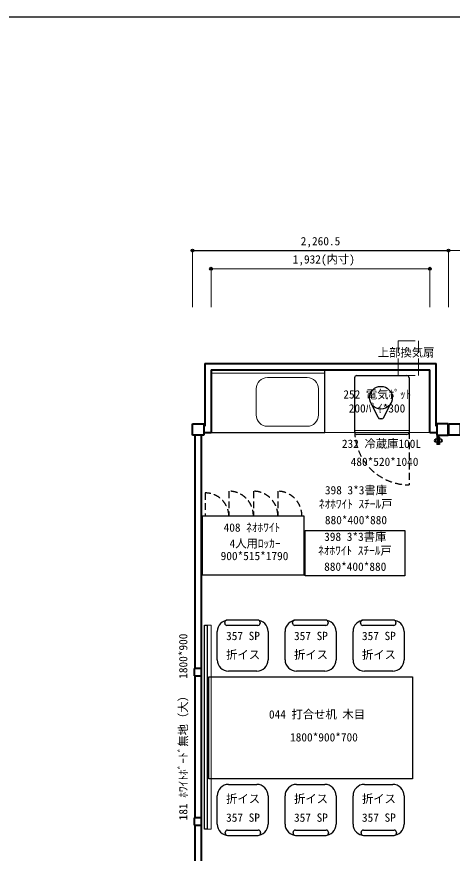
# Model space of a CAD drawing. Units: millimetres, scale not verified. Extents: x -9777 to 9888, y -7062 to 6920.
# Drawn here: x -32 to 3815, y -463 to 6920 of the extents above; entities that cross this region are included whole.
import ezdxf
from ezdxf.enums import TextEntityAlignment as Align

# ---------------------------------------------------------------- set-up
doc = ezdxf.new("R2010")
doc.units = ezdxf.units.MM
doc.header["$LTSCALE"] = 50
doc.header["$PDMODE"] = 32
doc.header["$PDSIZE"] = 25
doc.linetypes.add('DASHED1', pattern=[1.8, 1.2, -0.6])
doc.linetypes.add('DASHED3', pattern=[4, 3, -1])
for name, color, linetype, lineweight in [('0-0', 7, 'Continuous', 25), ('0-1', 7, 'Continuous', 25), ('0-2', 7, 'Continuous', 25)]:
    doc.layers.add(name, color=color, linetype=linetype, lineweight=lineweight)
doc.styles.add('ＭＳ ゴシック', font='')
doc.styles.get('ＭＳ ゴシック').set_extended_font_data('MS Gothic')

msp = doc.modelspace()

# ---------------------------------------------------------------- linework, layer by layer
at = {"layer": '0-0'}
msp.add_lwpolyline([(-9777.2, 6920.35), (9884.96, 6920.35), (9884.96, -7062.09)], dxfattribs=at)
at = {"layer": '0-1', "color": 4, "lineweight": 18}
for p, q in [((1521.4, 4855.79), (1521.4, 4355.79)), ((1621.4, 4855.79), (3679.4, 4855.79)), ((3781.9, 4855.79), (3781.9, 4355.79)), ((3781.9, 4855.79), (3781.9, 4355.79)), ((3781.9, 4855.79), (6044.9, 4855.79)), ((1684.4, 4696.56), (1684.4, 4355.79)), ((1684.4, 4696.56), (3616.4, 4696.56)), ((3616.4, 4696.56), (3616.4, 4355.79)), ((2688.72, 3775.53), (1688.72, 3775.53)), ((2183.72, 3735.53), (2533.72, 3735.53)), ((2083.72, 3405.53), (2083.72, 3635.53)), ((2633.72, 3405.53), (2633.72, 3635.53)), ((1684.4, 3250.79), (3616.4, 3250.79)), ((2533.72, 3305.53), (2183.72, 3305.53))]:
    msp.add_line(p, q, dxfattribs=at)
at = {"layer": '0-1'}
for p, q in [((1521.4, 4855.79), (3781.9, 4855.79)), ((2688.72, 3800.53), (1688.72, 3800.53)), ((2688.72, 3250.53), (2688.72, 3800.53)), ((3679.4, 3192.29), (3664.4, 3192.29)), ((3664.4, 3192.29), (3664.4, 3164.29)), ((3679.4, 3225.79), (3679.4, 3145.79)), ((3691.4, 3225.79), (3691.4, 3145.79)), ((3703.4, 3210.79), (3691.4, 3210.79)), ((3703.4, 3210.79), (3703.4, 3145.79)), ((3718.4, 3192.29), (3703.4, 3192.29)), ((3718.4, 3192.29), (3718.4, 3164.29)), ((3679.4, 3164.29), (3664.4, 3164.29)), ((3703.4, 3145.79), (3679.4, 3145.79)), ((3718.4, 3164.29), (3703.4, 3164.29))]:
    msp.add_line(p, q, dxfattribs=at)
at = {"layer": '0-1', "color": 4, "linetype": 'DASHED3', "lineweight": 18}
for p, q in [((3336.4, 4058.79), (3516.4, 4058.79)), ((3336.4, 3753.79), (3336.4, 4058.79))]:
    msp.add_line(p, q, dxfattribs=at)
at = {"layer": '0-1', "color": 2, "lineweight": 40}
for p, q in [((1629.4, 3858.79), (3671.4, 3858.79)), ((1629.4, 3858.79), (1629.4, 3305.79)), ((3671.4, 3305.79), (3671.4, 3858.79)), ((1684.4, 3803.79), (3616.4, 3803.79)), ((1684.4, 3803.79), (1684.4, 3250.79)), ((3616.4, 3250.79), (3616.4, 3803.79)), ((1521.4, 3225.79), (1521.4, 3325.79)), ((1521.4, 3325.79), (1621.4, 3325.79)), ((1621.4, 3325.79), (1621.4, 3225.79)), ((3679.4, 3325.79), (3679.4, 3225.79)), ((3779.4, 3325.79), (3679.4, 3325.79)), ((3779.4, 3225.79), (3779.4, 3325.79)), ((1621.4, 3305.79), (1629.4, 3305.79)), ((1621.4, 3250.79), (1684.4, 3250.79)), ((3616.4, 3250.79), (3679.4, 3250.79)), ((3671.4, 3305.79), (3679.4, 3305.79)), ((1621.4, 3225.79), (1521.4, 3225.79)), ((1541.4, 3225.79), (1541.4, 1167.79)), ((1596.4, 3225.79), (1596.4, 1167.79)), ((3679.4, 3225.79), (3779.4, 3225.79)), ((1536.4, 1167.79), (1536.4, 1102.79)), ((1601.4, 1167.79), (1536.4, 1167.79)), ((1601.4, 1102.79), (1601.4, 1167.79)), ((1536.4, 1102.79), (1601.4, 1102.79)), ((1541.4, 1102.79), (1541.4, -151.21)), ((1596.4, 1102.79), (1596.4, -151.21)), ((1536.4, -151.21), (1536.4, -216.21)), ((1601.4, -151.21), (1536.4, -151.21)), ((1536.4, -216.21), (1601.4, -216.21)), ((1541.4, -216.21), (1541.4, -2274.21)), ((1596.4, -216.21), (1596.4, -2274.21)), ((1601.4, -216.21), (1601.4, -151.21))]:
    msp.add_line(p, q, dxfattribs=at)
at = {"layer": '0-1', "color": 4, "linetype": 'DASHED3', "lineweight": 18}
msp.add_lwpolyline([(3336.4, 3753.79), (3516.4, 3753.79), (3516.4, 4058.79)], dxfattribs=at)
at = {"layer": '0-1'}
msp.add_lwpolyline([(1688.72, 3800.53), (1688.72, 3250.53), (2688.72, 3250.53)], dxfattribs=at)
at = {"layer": '0-1', "color": 2, "lineweight": 40}
msp.add_lwpolyline([(3784.4, 3325.79), (3884.4, 3325.79), (3884.4, 3225.79), (3784.4, 3225.79)], close=True, dxfattribs=at)
at = {"layer": '0-1', "color": 4, "lineweight": 18}
for centre, start, end in [((2183.72, 3635.53), 90, 180), ((2533.72, 3635.53), 0, 90), ((2183.72, 3405.53), 180, 270), ((2533.72, 3405.53), 270, 0)]:
    msp.add_arc(centre, 100, start, end, dxfattribs=at)
at = {"layer": '0-1'}
for centre, start, end in [((3664.4, 3178.29), 90, 270), ((3718.4, 3178.29), 270, 90)]:
    msp.add_arc(centre, 10, start, end, dxfattribs=at)
at = {"layer": '0-1', "color": 4}
for p in [(1521.4, 4855.79), (3781.9, 4855.79), (3781.9, 4855.79), (1684.4, 4696.56), (3616.4, 4696.56)]:
    msp.add_point(p, dxfattribs=at)
at = {"layer": '0-2'}
for p, q in [((2952.78, 3733.48), (2952.78, 3253.48)), ((2972.78, 3753.48), (3412.78, 3753.48)), ((3432.78, 3733.48), (3432.78, 3253.48)), ((3159.51, 3381.92), (3095.1, 3514.02)), ((3210.46, 3381.92), (3274.87, 3514.02)), ((3192.48, 3370.68), (3177.48, 3370.68)), ((3412.78, 3233.48), (2972.78, 3233.48)), ((2507.96, 2511.39), (1607.96, 2511.39)), ((2507.96, 1991.38), (2507.96, 2511.39)), ((1805.31, 1567.86), (1805.31, 1574.42)), ((2097.59, 1594.42), (1825.31, 1594.42)), ((2117.59, 1574.42), (2117.59, 1567.86)), ((2405.31, 1567.86), (2405.31, 1574.42)), ((2697.59, 1594.42), (2425.31, 1594.42)), ((2717.59, 1574.42), (2717.59, 1567.86)), ((3005.31, 1567.86), (3005.31, 1574.42)), ((3297.59, 1594.42), (3025.31, 1594.42)), ((3317.59, 1574.42), (3317.59, 1567.86)), ((1738.56, 1244.42), (1738.56, 1494.42)), ((2097.59, 1547.86), (1825.31, 1547.86)), ((2188.56, 1494.42), (2188.56, 1244.42)), ((2338.56, 1244.42), (2338.56, 1494.42)), ((2697.59, 1547.86), (2425.31, 1547.86)), ((2788.56, 1494.42), (2788.56, 1244.42)), ((2938.56, 1244.42), (2938.56, 1494.42)), ((3297.59, 1547.86), (3025.31, 1547.86)), ((3388.56, 1494.42), (3388.56, 1244.42)), ((2088.56, 1144.42), (1838.56, 1144.42)), ((2688.56, 1144.42), (2438.56, 1144.42)), ((3288.56, 1144.42), (3038.56, 1144.42)), ((1838.56, 144.42), (2088.56, 144.42)), ((2438.56, 144.42), (2688.56, 144.42)), ((3038.56, 144.42), (3288.56, 144.42)), ((1738.56, -205.58), (1738.56, 44.42)), ((2188.56, 44.42), (2188.56, -205.58)), ((2338.56, -205.58), (2338.56, 44.42)), ((2788.56, 44.42), (2788.56, -205.58)), ((2938.56, -205.58), (2938.56, 44.42)), ((3388.56, 44.42), (3388.56, -205.58)), ((1809.53, -285.58), (1809.53, -279.01)), ((1829.53, -259.01), (2101.8, -259.01)), ((2121.8, -279.01), (2121.8, -285.58)), ((2409.53, -285.58), (2409.53, -279.01)), ((2429.53, -259.01), (2701.8, -259.01)), ((2721.8, -279.01), (2721.8, -285.58)), ((3009.53, -285.58), (3009.53, -279.01)), ((3029.53, -259.01), (3301.8, -259.01)), ((3321.8, -279.01), (3321.8, -285.58)), ((1829.53, -305.58), (2101.8, -305.58)), ((2429.53, -305.58), (2701.8, -305.58)), ((3029.53, -305.58), (3301.8, -305.58))]:
    msp.add_line(p, q, dxfattribs=at)
at = {"layer": '0-2', "color": 4, "lineweight": 18}
for p, q in [((3432.78, 3268.48), (2952.78, 3268.48)), ((1650.98, 1548.83), (1685.98, 1548.83)), ((1685.98, -251.17), (1685.98, 1548.83)), ((1650.98, -251.17), (1685.98, -251.17))]:
    msp.add_line(p, q, dxfattribs=at)
at = {"layer": '0-2', "linetype": 'DASHED1'}
for p, q in [((3432.78, 3253.48), (3432.78, 2788.48)), ((1842.39, 2732.45), (1842.39, 2508.58)), ((2058.41, 2732.31), (2058.41, 2508.58)), ((2274.43, 2732.42), (2274.43, 2508.58)), ((1634.08, 2717.03), (1634.08, 2516.29))]:
    msp.add_line(p, q, dxfattribs=at)
at = {"layer": '0-2'}
msp.add_lwpolyline([(2507.96, 1991.38), (1607.96, 1991.38), (1607.96, 2511.39)], dxfattribs=at)
for points in [[(2515.81, 1986.79), (2515.81, 2386.79), (3395.81, 2386.79), (3395.81, 1986.79)], [(1650.98, -251.17), (1625.98, -251.17), (1625.98, 1548.83), (1650.98, 1548.83)], [(1663.56, 194.42), (1663.56, 1094.42), (3463.56, 1094.42), (3463.56, 194.42)]]:
    msp.add_lwpolyline(points, close=True, dxfattribs=at)
msp.add_circle((3184.98, 3557.85), 100, dxfattribs=at)
for centre, radius, start, end in [((2972.78, 3733.48), 20, 90, 180), ((3412.78, 3733.48), 20, 0, 90), ((3177.48, 3390.68), 20, 205.99115, 270), ((3192.48, 3390.68), 20, 270, 334.00885), ((2972.78, 3253.48), 20, 180, 270), ((3412.78, 3253.48), 20, 270, 0), ((1838.56, 1494.42), 100, 90, 180), ((1825.31, 1574.42), 20, 90, 180), ((1825.31, 1567.86), 20, 180, 270), ((2088.56, 1494.42), 100, 0, 90), ((2097.59, 1574.42), 20, 0, 90), ((2097.59, 1567.86), 20, 270, 0), ((2438.56, 1494.42), 100, 90, 180), ((2425.31, 1574.42), 20, 90, 180), ((2425.31, 1567.86), 20, 180, 270), ((2688.56, 1494.42), 100, 0, 90), ((2697.59, 1574.42), 20, 0, 90), ((2697.59, 1567.86), 20, 270, 0), ((3038.56, 1494.42), 100, 90, 180), ((3025.31, 1574.42), 20, 90, 180), ((3025.31, 1567.86), 20, 180, 270), ((3288.56, 1494.42), 100, 0, 90), ((3297.59, 1574.42), 20, 0, 90), ((3297.59, 1567.86), 20, 270, 0), ((1838.56, 1244.42), 100, 180, 270), ((2088.56, 1244.42), 100, 270, 0), ((2438.56, 1244.42), 100, 180, 270), ((2688.56, 1244.42), 100, 270, 0), ((3038.56, 1244.42), 100, 180, 270), ((3288.56, 1244.42), 100, 270, 0), ((1838.56, 44.42), 100, 90, 180), ((2088.56, 44.42), 100, 0, 90), ((2438.56, 44.42), 100, 90, 180), ((2688.56, 44.42), 100, 0, 90), ((3038.56, 44.42), 100, 90, 180), ((3288.56, 44.42), 100, 0, 90), ((1838.56, -205.58), 100, 180, 270), ((2088.56, -205.58), 100, 270, 0), ((2438.56, -205.58), 100, 180, 270), ((2688.56, -205.58), 100, 270, 0), ((3038.56, -205.58), 100, 180, 270), ((3288.56, -205.58), 100, 270, 0), ((1829.53, -279.01), 20, 90, 180), ((1829.53, -285.58), 20, 180, 270), ((2101.8, -279.01), 20, 0, 90), ((2101.8, -285.58), 20, 270, 0), ((2429.53, -279.01), 20, 90, 180), ((2429.53, -285.58), 20, 180, 270), ((2701.8, -279.01), 20, 0, 90), ((2701.8, -285.58), 20, 270, 0), ((3029.53, -279.01), 20, 90, 180), ((3029.53, -285.58), 20, 180, 270), ((3301.8, -279.01), 20, 0, 90), ((3301.8, -285.58), 20, 270, 0)]:
    msp.add_arc(centre, radius, start, end, dxfattribs=at)
at = {"layer": '0-2', "linetype": 'DASHED1'}
for centre, radius, start, end in [((3432.78, 3268.48), 480, 180, 270), ((1842.39, 2516.29), 216.16, 357.95448, 90), ((2058.41, 2516.29), 216.02, 0, 90), ((2270.57, 2516.29), 216.16, 357.95448, 88.97754), ((1634.08, 2508.58), 208.45, 2.1212, 90)]:
    msp.add_arc(centre, radius, start, end, dxfattribs=at)

# ---------------------------------------------------------------- texts
at = {"layer": '0-1', "color": 4, "style": 'ＭＳ ゴシック'}
for s, p in [('2,260.5', (2476.65, 4880.79)), ('1,932(内寸)', (2405.57, 4720.22)), ('上部換気扇', (3156.91, 3898.48))]:
    msp.add_text(s, height=73.31, dxfattribs=at).set_placement(p, align=Align.BOTTOM_LEFT)
at = {"layer": '0-2', "color": 4, "style": 'ＭＳ ゴシック'}
for s, p in [('252 電気ﾎﾟｯﾄ', (2852.94, 3528.6)), ('200ﾊﾟｲ*300', (2900.67, 3404.94)), ('232 冷蔵庫100L', (2840.04, 3092.86)), ('480*520*1040', (2917.69, 2933.68)), ('398 3*3書庫', (2690.05, 2682.97)), ('ﾈｵﾎﾜｲﾄ ｽﾁｰﾙ戸', (2636.87, 2560.32)), ('880*400*880', (2690.05, 2419.1)), ('408 ﾈｵﾎﾜｲﾄ', (1795.57, 2352.92)), ('398 3*3書庫', (2683.72, 2271.75)), ('4人用ﾛｯｶｰ', (1848.35, 2212.17)), ('ﾈｵﾎﾜｲﾄ ｽﾁｰﾙ戸', (2630.54, 2149.1)), ('900*515*1790', (1769.18, 2102.21)), ('880*400*880', (2683.72, 2007.87)), ('357 SP', (1817.34, 1396.17)), ('357 SP', (2417.34, 1396.17)), ('357 SP', (3017.34, 1396.17)), ('折イス', (1817.34, 1230.23)), ('折イス', (2417.34, 1230.23)), ('折イス', (3017.34, 1230.23)), ('044 打合せ机 木目', (2195.84, 703.75)), ('1800*900*700', (2382.39, 501.67)), ('折イス', (1817.34, -41.38)), ('折イス', (2417.34, -41.38)), ('折イス', (3017.34, -41.38)), ('357 SP', (1817.34, -207.32)), ('357 SP', (2417.34, -207.32)), ('357 SP', (3017.34, -207.32))]:
    msp.add_text(s, height=73.31, dxfattribs=at).set_placement(p, align=Align.BOTTOM_LEFT)
msp.add_text('181 ﾎﾜｲﾄﾎﾞｰﾄﾞ無地（大）\u30001800*900', height=73.31, rotation=90, dxfattribs=at).set_placement((1497.13, -172.57), align=Align.BOTTOM_LEFT)

doc.saveas('drawing.dxf')
